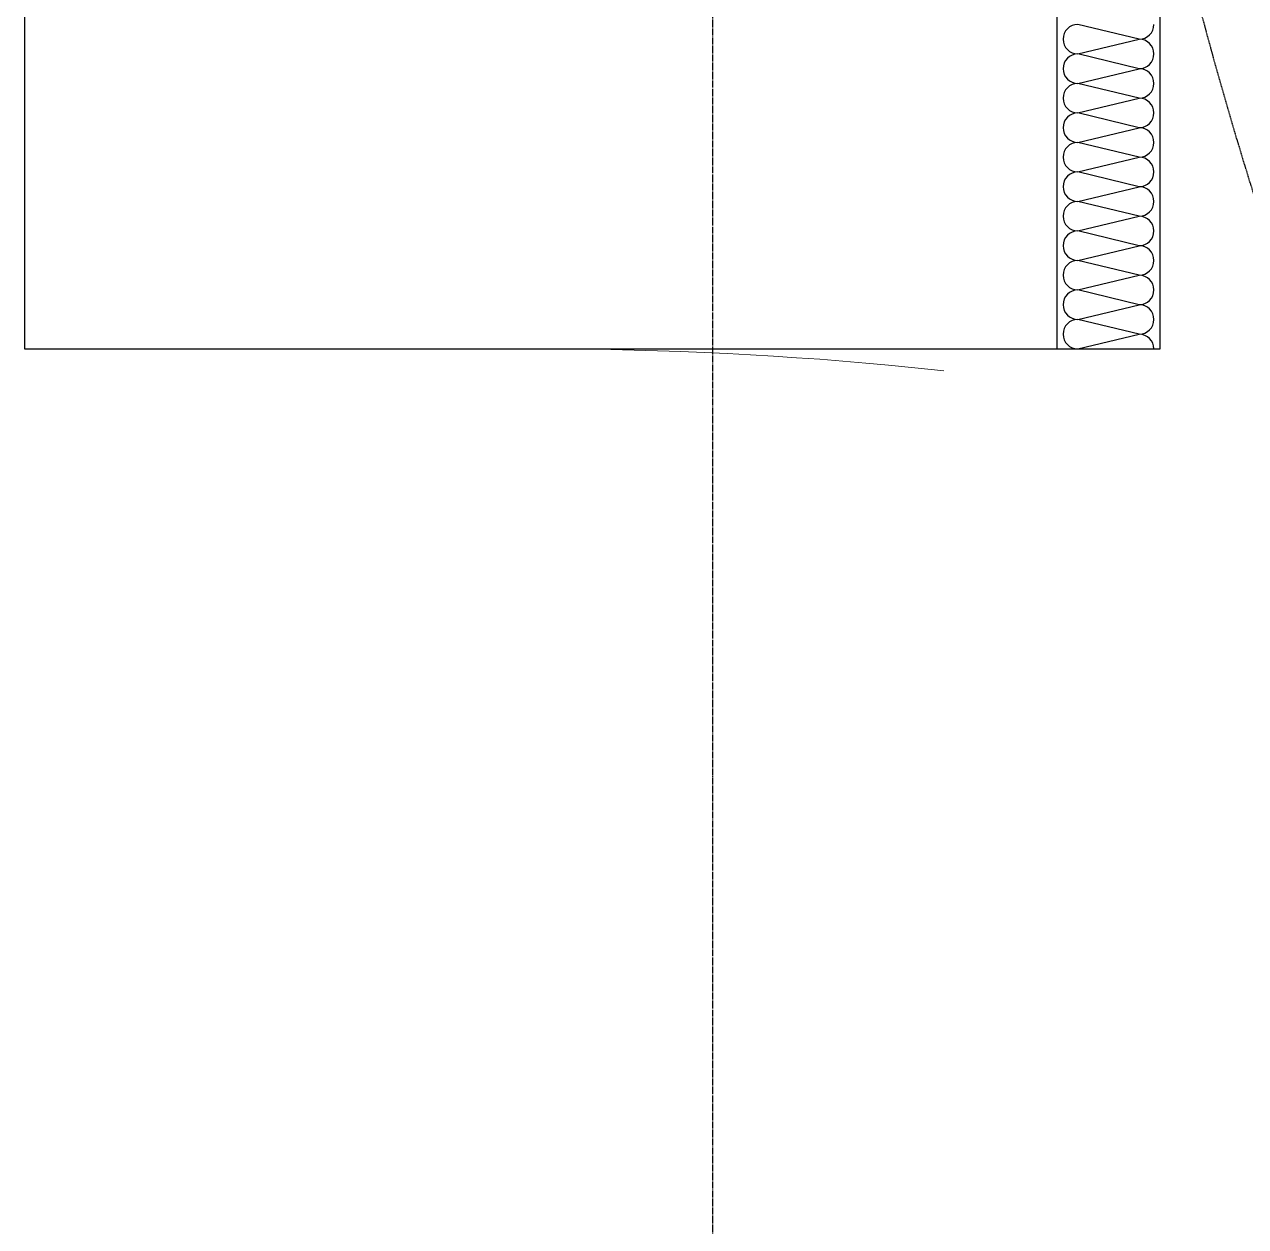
# Model space of a CAD drawing. Header units: millimetres. Extents: x -28014 to 297841, y -81741 to 47579.
# Drawn here: x 233639 to 233993.8, y -24914 to -24564.7 of the extents above; entities that cross this region are included whole.
import ezdxf

# ---------------------------------------------------------------- set-up
doc = ezdxf.new("R2010")
doc.units = ezdxf.units.MM
doc.header["$MEASUREMENT"] = 0
for name, pattern in [('__DASH', [0.35, 0.25, -0.1]), ('DASH', [0.35, 0.25, -0.1]), ('DOTE', [2.42, 2, -0.2, 0.02, -0.2])]:
    doc.linetypes.add(name, pattern=pattern)
for name, color, linetype in [('A-墙体-面层', 6, 'Continuous'), ('A-楼面-楼梯', 2, 'Continuous'), ('A-注释-填充', 8, 'Continuous'), ('A-轴网-轴网', 1, 'DOTE'), ('AR9-墙线', 160, 'Continuous'), ('FF-门', 20, 'Continuous')]:
    doc.layers.add(name, color=color, linetype=linetype)

# ---------------------------------------------------------------- blocks, each defined once
blk = doc.blocks.new('$DorLib2D$00000001')
at = {"color": 8, "linetype": '__DASH', "lineweight": 13}
blk.add_arc((0.475, 0), 0.975, 91.46928, 180, dxfattribs=at)
blk = doc.blocks.new('$LinePat$岩棉板')
at = {"color": 0}
for p, q in [((0, -17), (12, -67)), ((12, -67), (24, -17))]:
    blk.add_line(p, q, dxfattribs=at)
for centre, start, end in [((12, -17), 0, 180), ((0, -67), 270, 0), ((24, -67), 180, 270)]:
    blk.add_arc(centre, 12, start, end, dxfattribs=at)
at = {"layer": 'Defpoints'}
blk.add_point((0, 0.15), dxfattribs=at)
at = {"layer": 'Defpoints', "color": 0}
blk.add_point((24, -84), dxfattribs=at)
blk = doc.blocks.new('dfgfthy')
at = {"layer": 'A-轴网-轴网'}
blk.add_line((17741.94, 7751.65), (17741.94, 20676.96), dxfattribs=at)

msp = doc.modelspace()

# ---------------------------------------------------------------- linework, layer by layer
at = {"layer": 'A-墙体-面层', "ltscale": 0.01}
msp.add_lwpolyline([(233939.033, -24659.028), (233939.033, -24659.028), (233969.033, -24659.028), (233969.033, -23759.028), (233939.033, -23759.028)], dxfattribs=at)
at = {"layer": 'A-楼面-楼梯', "color": 9, "linetype": 'DASH'}
msp.add_arc((235189.033, -24239.454), 1250, 180, 0, dxfattribs=at)
at = {"layer": 'AR9-墙线'}
for p, q in [((233939.033, -24659.028), (233939.033, -24009.028)), ((233639.033, -24109.028), (233639.033, -24659.028)), ((233639.033, -24659.028), (233939.033, -24659.028))]:
    msp.add_line(p, q, dxfattribs=at)

# ---------------------------------------------------------------- block references
msp.add_blockref('dfgfthy', (216097.097, -35139.657))
at = {"layer": 'A-注释-填充', "xscale": 0.3571428568452381, "yscale": 0.3565137037395431, "zscale": 0.3565137037395431, "rotation": 89.9999999998073}
for p in [(233939.033, -24573.314), (233939.033, -24581.885), (233939.033, -24590.456), (233939.033, -24599.028), (233939.033, -24607.599), (233939.033, -24616.171), (233939.033, -24624.742), (233939.033, -24633.314), (233939.033, -24641.885), (233939.033, -24650.456), (233939.033, -24659.028)]:
    msp.add_blockref('$LinePat$岩棉板', p, dxfattribs=at)
at = {"layer": 'FF-门', "xscale": 1100, "yscale": 1100, "zscale": 1100, "rotation": 270}
msp.add_blockref('$DorLib2D$00000001', (233789.033, -25209.028), dxfattribs=at)

doc.saveas('drawing.dxf')
